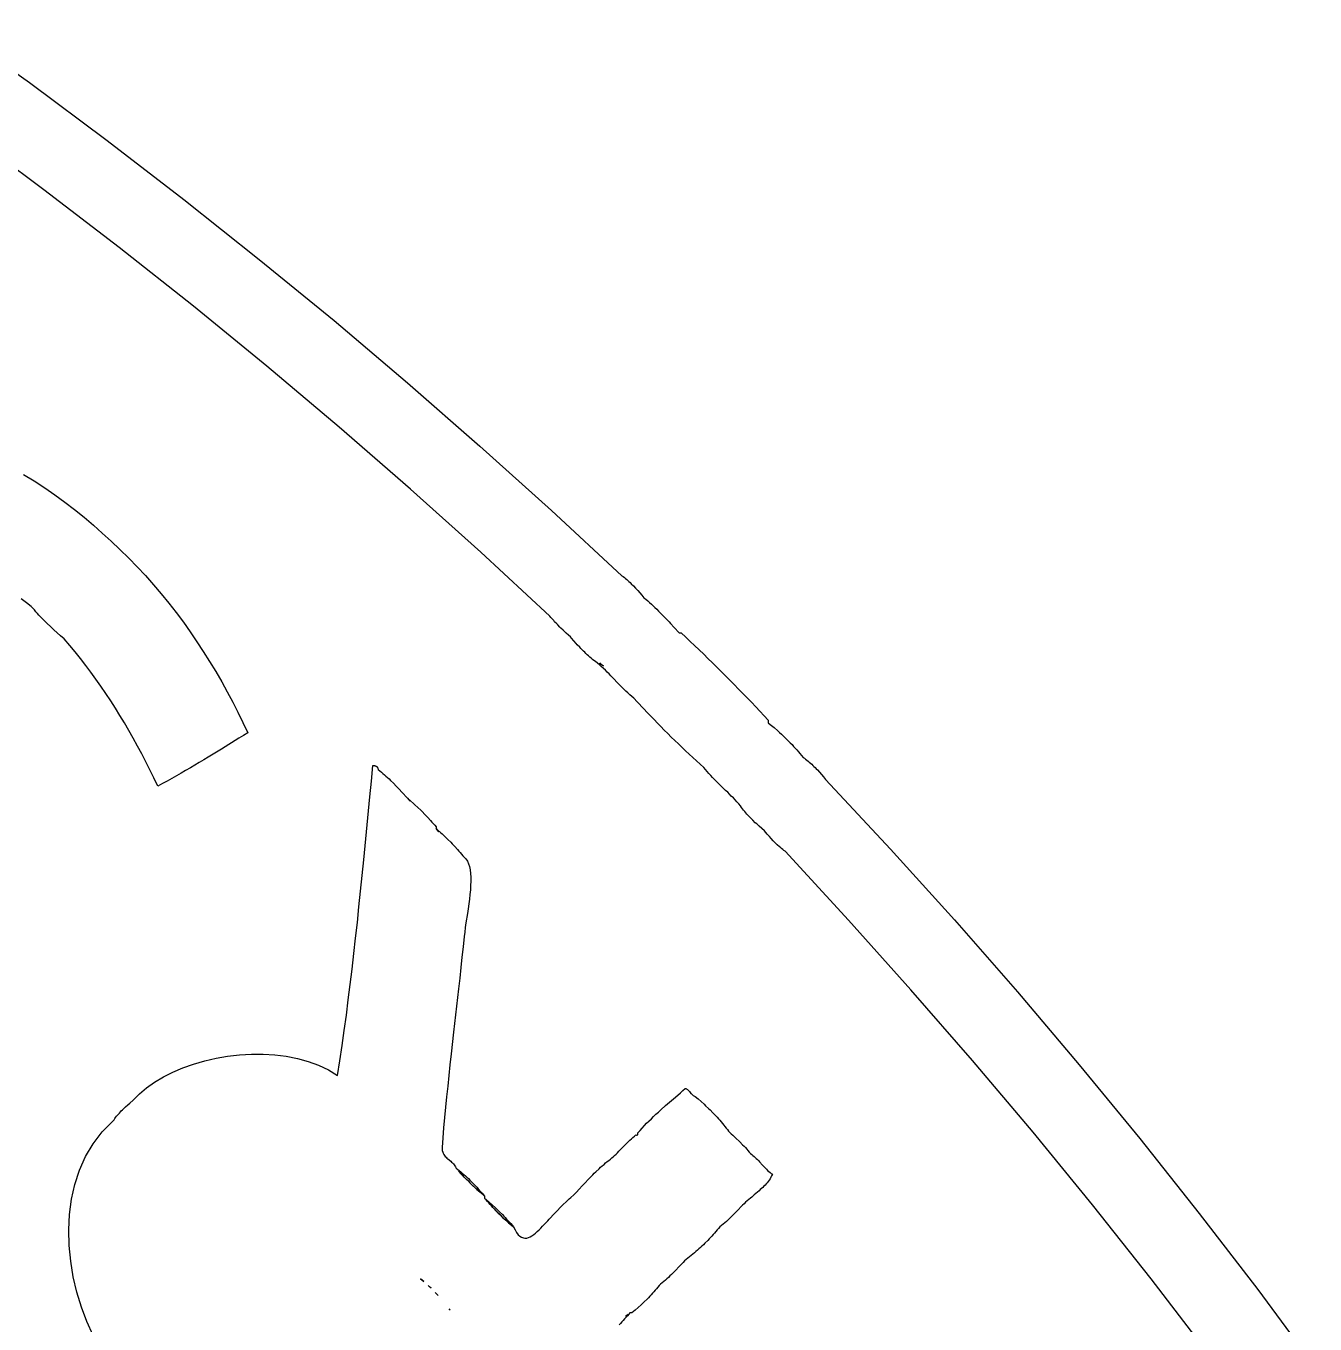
# Model space of a CAD drawing. Header units: metres. Extents: x -185 to 1201, y -340 to 309.
# Drawn here: x 897.29 to 902.98, y 82.57 to 88.3 of the extents above; entities that cross this region are included whole.
import ezdxf

# ---------------------------------------------------------------- set-up
doc = ezdxf.new("R2010")
doc.units = ezdxf.units.M

msp = doc.modelspace()

# ---------------------------------------------------------------- linework, layer by layer
for p, q in [((896.953, 88.2977), (897.302, 88.0474)), ((897.302, 88.0474), (897.645, 87.792)), ((897.366, 87.5746), (897.028, 87.8245)), ((897.645, 87.792), (897.984, 87.5317)), ((897.699, 87.3198), (897.366, 87.5746)), ((897.984, 87.5317), (898.317, 87.2665)), ((898.027, 87.0601), (897.699, 87.3198)), ((898.317, 87.2665), (898.647, 86.9966)), ((898.351, 86.7957), (898.027, 87.0601)), ((898.647, 86.9966), (898.971, 86.7219)), ((898.67, 86.5265), (898.351, 86.7957)), ((898.971, 86.7219), (899.291, 86.4426)), ((898.985, 86.2527), (898.67, 86.5265)), ((899.291, 86.4426), (899.607, 86.1587)), ((897.276, 86.3176), (897.323, 86.289)), ((897.323, 86.289), (897.37, 86.259)), ((897.37, 86.259), (897.415, 86.2278)), ((897.415, 86.2278), (897.459, 86.1954)), ((899.295, 85.9742), (898.985, 86.2527)), ((897.459, 86.1954), (897.502, 86.1621)), ((897.502, 86.1621), (897.544, 86.1281)), ((899.607, 86.1587), (899.918, 85.8703)), ((897.544, 86.1281), (897.585, 86.0934)), ((897.585, 86.0934), (897.624, 86.0584)), ((897.624, 86.0584), (897.663, 86.0231)), ((897.663, 86.0231), (897.702, 85.9861)), ((897.702, 85.9861), (897.741, 85.9483)), ((897.741, 85.9483), (897.778, 85.9098)), ((899.6, 85.6912), (899.295, 85.9742)), ((897.778, 85.9098), (897.814, 85.8705)), ((897.814, 85.8705), (897.85, 85.8306)), ((899.918, 85.8703), (899.923, 85.8663)), ((899.923, 85.8663), (899.929, 85.8621)), ((899.929, 85.8621), (899.934, 85.8579)), ((897.85, 85.8306), (897.884, 85.79)), ((899.934, 85.8579), (899.939, 85.8535)), ((899.939, 85.8535), (899.944, 85.849)), ((899.944, 85.849), (899.949, 85.8444)), ((899.949, 85.8444), (899.954, 85.8397)), ((899.954, 85.8397), (899.959, 85.8349)), ((899.959, 85.8349), (899.969, 85.8251)), ((899.969, 85.8251), (899.978, 85.8151)), ((899.978, 85.8151), (899.988, 85.8048)), ((899.988, 85.8048), (899.997, 85.7944)), ((897.289, 85.7506), (897.266, 85.7678)), ((897.31, 85.7348), (897.289, 85.7506)), ((897.884, 85.79), (897.918, 85.7488)), ((897.918, 85.7488), (897.95, 85.7071)), ((899.997, 85.7944), (900.006, 85.7838)), ((900.006, 85.7838), (900.015, 85.7732)), ((900.015, 85.7732), (900.023, 85.7662)), ((900.023, 85.7662), (900.032, 85.759)), ((900.032, 85.759), (900.04, 85.7518)), ((900.04, 85.7518), (900.048, 85.7444)), ((897.317, 85.727), (897.31, 85.7348)), ((897.324, 85.7192), (897.317, 85.727)), ((897.331, 85.7115), (897.324, 85.7192)), ((897.338, 85.7039), (897.331, 85.7115)), ((897.344, 85.6964), (897.338, 85.7039)), ((897.359, 85.6816), (897.344, 85.6964)), ((897.95, 85.7071), (897.982, 85.6648)), ((899.604, 85.6863), (899.6, 85.6912)), ((900.048, 85.7444), (900.056, 85.737)), ((900.056, 85.737), (900.064, 85.7295)), ((900.064, 85.7295), (900.072, 85.7219)), ((900.072, 85.7219), (900.08, 85.7142)), ((900.08, 85.7142), (900.087, 85.7065)), ((900.087, 85.7065), (900.103, 85.6908)), ((900.103, 85.6908), (900.111, 85.6829)), ((897.366, 85.6743), (897.359, 85.6816)), ((897.38, 85.6599), (897.366, 85.6743)), ((897.395, 85.6457), (897.38, 85.6599)), ((897.41, 85.6318), (897.395, 85.6457)), ((897.425, 85.618), (897.41, 85.6318)), ((897.982, 85.6648), (898.012, 85.622)), ((899.608, 85.6815), (899.604, 85.6863)), ((899.617, 85.6718), (899.608, 85.6815)), ((899.621, 85.667), (899.617, 85.6718)), ((899.63, 85.6575), (899.621, 85.667)), ((899.635, 85.6527), (899.63, 85.6575)), ((899.644, 85.6434), (899.635, 85.6527)), ((899.648, 85.6388), (899.644, 85.6434)), ((899.658, 85.6297), (899.648, 85.6388)), ((900.111, 85.6829), (900.126, 85.6668)), ((900.126, 85.6668), (900.133, 85.6587)), ((900.133, 85.6587), (900.148, 85.6423)), ((900.148, 85.6423), (900.171, 85.6174)), ((897.44, 85.6045), (897.425, 85.618)), ((897.455, 85.5911), (897.44, 85.6045)), ((897.48, 85.5626), (897.455, 85.5911)), ((898.012, 85.622), (898.042, 85.5789)), ((898.042, 85.5789), (898.07, 85.5352)), ((899.663, 85.6253), (899.658, 85.6297)), ((899.672, 85.6166), (899.663, 85.6253)), ((899.682, 85.6082), (899.672, 85.6166)), ((899.691, 85.6001), (899.682, 85.6082)), ((899.696, 85.5944), (899.691, 85.6001)), ((899.706, 85.5829), (899.696, 85.5944)), ((899.716, 85.5714), (899.706, 85.5829)), ((900.171, 85.6174), (900.18, 85.6174)), ((900.18, 85.6174), (900.2, 85.5989)), ((900.2, 85.5989), (900.22, 85.5802)), ((900.22, 85.5802), (900.239, 85.5615)), ((897.504, 85.5337), (897.48, 85.5626)), ((897.528, 85.5043), (897.504, 85.5337)), ((898.07, 85.5352), (898.098, 85.4913)), ((899.721, 85.5657), (899.716, 85.5714)), ((899.732, 85.5544), (899.721, 85.5657)), ((899.737, 85.5488), (899.732, 85.5544)), ((899.748, 85.5378), (899.737, 85.5488)), ((899.754, 85.5323), (899.748, 85.5378)), ((899.759, 85.5269), (899.754, 85.5323)), ((899.765, 85.5216), (899.759, 85.5269)), ((899.771, 85.5163), (899.765, 85.5216)), ((900.239, 85.5615), (900.259, 85.5427)), ((900.259, 85.5427), (900.279, 85.5238)), ((900.279, 85.5238), (900.298, 85.5048)), ((897.551, 85.4744), (897.528, 85.5043)), ((897.574, 85.4441), (897.551, 85.4744)), ((898.098, 85.4913), (898.125, 85.447)), ((899.776, 85.5111), (899.771, 85.5163)), ((899.782, 85.506), (899.776, 85.5111)), ((899.788, 85.5009), (899.782, 85.506)), ((899.794, 85.4959), (899.788, 85.5009)), ((899.801, 85.491), (899.794, 85.4959)), ((899.81, 85.4839), (899.801, 85.491)), ((899.819, 85.4765), (899.81, 85.4839)), ((899.827, 85.4689), (899.819, 85.4765)), ((899.827, 85.4787), (899.82, 85.4854)), ((899.82, 85.4854), (899.836, 85.4704)), ((899.836, 85.4704), (899.827, 85.4787)), ((899.836, 85.4611), (899.827, 85.4689)), ((899.845, 85.4531), (899.836, 85.4611)), ((900.298, 85.5048), (900.318, 85.4858)), ((900.318, 85.4858), (900.356, 85.4474)), ((897.596, 85.4133), (897.574, 85.4441)), ((897.618, 85.3822), (897.596, 85.4133)), ((898.125, 85.447), (898.151, 85.4024)), ((898.151, 85.4024), (898.176, 85.3575)), ((899.853, 85.445), (899.845, 85.4531)), ((899.861, 85.4368), (899.853, 85.445)), ((899.869, 85.4284), (899.861, 85.4368)), ((899.878, 85.42), (899.869, 85.4284)), ((899.902, 85.3945), (899.878, 85.42)), ((900.356, 85.4474), (900.376, 85.4281)), ((900.376, 85.4281), (900.395, 85.4088)), ((900.395, 85.4088), (900.414, 85.3894)), ((897.64, 85.3506), (897.618, 85.3822)), ((897.661, 85.3185), (897.64, 85.3506)), ((898.176, 85.3575), (898.2, 85.3125)), ((899.918, 85.3776), (899.902, 85.3945)), ((899.927, 85.3692), (899.918, 85.3776)), ((899.935, 85.3609), (899.927, 85.3692)), ((899.944, 85.3527), (899.935, 85.3609)), ((899.953, 85.3447), (899.944, 85.3527)), ((900.414, 85.3894), (900.433, 85.3699)), ((900.433, 85.3699), (900.452, 85.3504)), ((900.452, 85.3504), (900.471, 85.3308)), ((897.682, 85.2861), (897.661, 85.3185)), ((898.2, 85.3125), (898.223, 85.2672)), ((899.962, 85.3369), (899.953, 85.3447)), ((899.971, 85.3292), (899.962, 85.3369)), ((899.985, 85.3134), (899.971, 85.3292)), ((900.015, 85.282), (899.985, 85.3134)), ((900.471, 85.3308), (900.49, 85.3112)), ((900.49, 85.3112), (900.509, 85.2915)), ((900.509, 85.2915), (900.527, 85.2717)), ((897.702, 85.2533), (897.682, 85.2861)), ((897.722, 85.2201), (897.702, 85.2533)), ((898.223, 85.2672), (898.245, 85.2219)), ((900.03, 85.2663), (900.015, 85.282)), ((900.045, 85.2507), (900.03, 85.2663)), ((900.06, 85.2351), (900.045, 85.2507)), ((900.075, 85.2195), (900.06, 85.2351)), ((900.527, 85.2717), (900.546, 85.252)), ((900.546, 85.252), (900.564, 85.2321)), ((900.564, 85.2321), (900.564, 85.2208)), ((897.741, 85.1865), (897.722, 85.2201)), ((897.76, 85.1525), (897.741, 85.1865)), ((898.245, 85.2219), (898.266, 85.1764)), ((898.266, 85.1764), (898.247, 85.1646)), ((900.09, 85.2041), (900.075, 85.2195)), ((900.105, 85.1887), (900.09, 85.2041)), ((900.121, 85.1733), (900.105, 85.1887)), ((900.136, 85.158), (900.121, 85.1733)), ((900.564, 85.2208), (900.573, 85.2137)), ((900.573, 85.2137), (900.59, 85.1993)), ((900.59, 85.1993), (900.606, 85.1848)), ((900.606, 85.1848), (900.614, 85.1774)), ((900.614, 85.1774), (900.622, 85.17)), ((897.779, 85.1182), (897.76, 85.1525)), ((897.798, 85.0836), (897.779, 85.1182)), ((898.227, 85.1526), (898.15, 85.1046)), ((898.247, 85.1646), (898.227, 85.1526)), ((900.152, 85.1428), (900.136, 85.158)), ((900.168, 85.1276), (900.152, 85.1428)), ((900.183, 85.1125), (900.168, 85.1276)), ((900.622, 85.17), (900.63, 85.1626)), ((900.63, 85.1626), (900.638, 85.1551)), ((900.638, 85.1551), (900.646, 85.1475)), ((900.646, 85.1475), (900.653, 85.1399)), ((900.653, 85.1399), (900.661, 85.1322)), ((900.661, 85.1322), (900.669, 85.1245)), ((900.669, 85.1245), (900.676, 85.1166)), ((900.676, 85.1166), (900.683, 85.1087)), ((897.816, 85.0486), (897.798, 85.0836)), ((898.091, 85.0687), (898.072, 85.0568)), ((898.15, 85.1046), (898.091, 85.0687)), ((900.199, 85.0975), (900.183, 85.1125)), ((900.215, 85.0826), (900.199, 85.0975)), ((900.231, 85.0677), (900.215, 85.0826)), ((900.247, 85.0529), (900.231, 85.0677)), ((900.683, 85.1087), (900.69, 85.1008)), ((900.69, 85.1008), (900.697, 85.0927)), ((900.697, 85.0927), (900.704, 85.0846)), ((900.704, 85.0846), (900.711, 85.0763)), ((900.711, 85.0763), (900.718, 85.068)), ((900.718, 85.068), (900.724, 85.064)), ((900.724, 85.064), (900.729, 85.0599)), ((900.729, 85.0599), (900.735, 85.0556)), ((897.834, 85.0132), (897.816, 85.0486)), ((897.851, 84.9776), (897.834, 85.0132)), ((897.992, 85.0096), (897.972, 84.998)), ((898.013, 85.0213), (897.992, 85.0096)), ((898.032, 85.033), (898.013, 85.0213)), ((898.052, 85.0449), (898.032, 85.033)), ((898.072, 85.0568), (898.052, 85.0449)), ((898.812, 84.9634), (898.818, 85.0327)), ((898.818, 85.0327), (898.82, 85.0326)), ((898.82, 85.0326), (898.822, 85.0325)), ((898.822, 85.0325), (898.824, 85.0323)), ((898.824, 85.0323), (898.826, 85.032)), ((898.826, 85.032), (898.827, 85.0315)), ((898.827, 85.0315), (898.829, 85.0311)), ((898.829, 85.0311), (898.83, 85.0305)), ((898.83, 85.0305), (898.832, 85.0298)), ((898.832, 85.0298), (898.833, 85.029)), ((898.833, 85.029), (898.835, 85.0281)), ((898.835, 85.0281), (898.836, 85.0272)), ((898.836, 85.0272), (898.837, 85.0262)), ((898.837, 85.0262), (898.838, 85.025)), ((898.838, 85.025), (898.839, 85.0238)), ((898.839, 85.0238), (898.84, 85.0225)), ((898.84, 85.0225), (898.841, 85.0211)), ((898.841, 85.0211), (898.841, 85.0196)), ((898.841, 85.0196), (898.841, 85.018)), ((898.841, 85.018), (898.842, 85.0164)), ((898.842, 85.0164), (898.842, 85.0146)), ((898.842, 85.0146), (898.849, 85.0089)), ((898.849, 85.0089), (898.856, 85.0031)), ((898.856, 85.0031), (898.863, 84.9972)), ((900.264, 85.0383), (900.247, 85.0529)), ((900.28, 85.0236), (900.264, 85.0383)), ((900.287, 85.0145), (900.28, 85.0236)), ((900.295, 85.0055), (900.287, 85.0145)), ((900.302, 84.9968), (900.295, 85.0055)), ((900.735, 85.0556), (900.74, 85.0512)), ((900.74, 85.0512), (900.745, 85.0467)), ((900.745, 85.0467), (900.751, 85.0421)), ((900.751, 85.0421), (900.756, 85.0374)), ((900.756, 85.0374), (900.761, 85.0327)), ((900.761, 85.0327), (900.766, 85.0278)), ((900.766, 85.0278), (900.771, 85.0229)), ((900.771, 85.0229), (900.776, 85.0179)), ((900.776, 85.0179), (900.781, 85.0128)), ((900.781, 85.0128), (900.79, 85.0026)), ((900.79, 85.0026), (900.799, 84.9921)), ((897.869, 84.9416), (897.851, 84.9776)), ((897.89, 84.9526), (897.869, 84.9416)), ((897.911, 84.9638), (897.89, 84.9526)), ((897.931, 84.9751), (897.911, 84.9638)), ((897.952, 84.9865), (897.931, 84.9751)), ((897.972, 84.998), (897.952, 84.9865)), ((898.805, 84.894), (898.812, 84.9634)), ((898.863, 84.9972), (898.87, 84.9913)), ((898.87, 84.9913), (898.876, 84.9852)), ((898.876, 84.9852), (898.883, 84.9791)), ((898.883, 84.9791), (898.89, 84.9729)), ((898.89, 84.9729), (898.896, 84.9666)), ((898.896, 84.9666), (898.909, 84.9539)), ((898.909, 84.9539), (898.922, 84.941)), ((900.31, 84.9882), (900.302, 84.9968)), ((900.318, 84.9797), (900.31, 84.9882)), ((900.326, 84.9714), (900.318, 84.9797)), ((900.334, 84.9631), (900.326, 84.9714)), ((900.351, 84.9467), (900.334, 84.9631)), ((900.376, 84.9223), (900.351, 84.9467)), ((900.799, 84.9921), (900.808, 84.9816)), ((900.808, 84.9816), (900.817, 84.971)), ((900.817, 84.971), (901.104, 84.6627)), ((898.778, 84.6161), (898.805, 84.894)), ((898.922, 84.941), (898.934, 84.9279)), ((898.934, 84.9279), (898.947, 84.9148)), ((898.947, 84.9148), (898.971, 84.8882)), ((898.971, 84.8882), (898.977, 84.8812)), ((898.983, 84.8743), (898.971, 84.8882)), ((898.971, 84.8882), (898.984, 84.8768)), ((900.385, 84.9141), (900.376, 84.9223)), ((900.393, 84.9058), (900.385, 84.9141)), ((900.401, 84.8975), (900.393, 84.9058)), ((900.41, 84.889), (900.401, 84.8975)), ((900.418, 84.8804), (900.41, 84.889)), ((898.977, 84.8812), (898.983, 84.8743)), ((898.984, 84.8768), (898.998, 84.8651)), ((898.998, 84.8651), (899.004, 84.8592)), ((899.004, 84.8592), (899.017, 84.8472)), ((899.017, 84.8472), (899.03, 84.8349)), ((899.03, 84.8349), (899.036, 84.8286)), ((900.426, 84.8716), (900.418, 84.8804)), ((900.434, 84.8627), (900.426, 84.8716)), ((900.441, 84.8536), (900.434, 84.8627)), ((900.446, 84.8474), (900.441, 84.8536)), ((900.45, 84.8413), (900.446, 84.8474)), ((900.455, 84.8353), (900.45, 84.8413)), ((900.46, 84.8294), (900.455, 84.8353)), ((900.465, 84.8236), (900.46, 84.8294)), ((899.036, 84.8286), (899.048, 84.8159)), ((899.048, 84.8159), (899.061, 84.8029)), ((899.061, 84.8029), (899.073, 84.7895)), ((899.073, 84.7895), (899.079, 84.7827)), ((899.079, 84.7827), (899.092, 84.7688)), ((900.47, 84.8178), (900.465, 84.8236)), ((900.475, 84.8122), (900.47, 84.8178)), ((900.48, 84.8066), (900.475, 84.8122)), ((900.485, 84.801), (900.48, 84.8066)), ((900.491, 84.7956), (900.485, 84.801)), ((900.496, 84.7902), (900.491, 84.7956)), ((900.507, 84.7796), (900.496, 84.7902)), ((900.513, 84.7744), (900.507, 84.7796)), ((900.524, 84.7642), (900.513, 84.7744)), ((899.092, 84.7688), (899.098, 84.7617)), ((899.098, 84.7617), (899.098, 84.7535)), ((899.098, 84.7535), (899.103, 84.7464)), ((899.109, 84.7394), (899.098, 84.7535)), ((899.098, 84.7535), (899.104, 84.7477)), ((899.103, 84.7464), (899.109, 84.7394)), ((899.104, 84.7477), (899.117, 84.736)), ((899.117, 84.736), (899.124, 84.73)), ((899.124, 84.73), (899.137, 84.718)), ((899.137, 84.718), (899.143, 84.712)), ((900.536, 84.7542), (900.524, 84.7642)), ((900.547, 84.7444), (900.536, 84.7542)), ((900.56, 84.7289), (900.547, 84.7444)), ((900.569, 84.719), (900.56, 84.7289)), ((900.577, 84.7094), (900.569, 84.719)), ((899.143, 84.712), (899.149, 84.7058)), ((899.149, 84.7058), (899.162, 84.6934)), ((899.162, 84.6934), (899.168, 84.687)), ((899.168, 84.687), (899.174, 84.6806)), ((899.174, 84.6806), (899.18, 84.6742)), ((899.18, 84.6742), (899.192, 84.6611)), ((899.192, 84.6611), (899.198, 84.6544)), ((900.586, 84.7001), (900.577, 84.7094)), ((900.59, 84.6955), (900.586, 84.7001)), ((900.599, 84.6866), (900.59, 84.6955)), ((900.604, 84.6823), (900.599, 84.6866)), ((900.613, 84.6737), (900.604, 84.6823)), ((900.618, 84.6696), (900.613, 84.6737)), ((900.623, 84.6654), (900.618, 84.6696)), ((900.628, 84.6613), (900.623, 84.6654)), ((900.633, 84.6573), (900.628, 84.6613)), ((900.638, 84.6534), (900.633, 84.6573)), ((901.104, 84.6627), (901.387, 84.3501)), ((898.771, 84.5467), (898.778, 84.6161)), ((899.198, 84.6544), (899.204, 84.6477)), ((899.204, 84.6477), (899.21, 84.6409)), ((899.21, 84.6409), (899.215, 84.634)), ((899.215, 84.634), (899.221, 84.627)), ((899.221, 84.627), (899.229, 84.6194)), ((899.229, 84.6194), (899.236, 84.6099)), ((899.236, 84.6099), (899.241, 84.5986)), ((900.918, 84.3496), (900.638, 84.6534)), ((898.764, 84.4774), (898.771, 84.5467)), ((899.241, 84.5986), (899.245, 84.5857)), ((899.245, 84.5857), (899.248, 84.5714)), ((899.248, 84.5714), (899.25, 84.5558)), ((899.25, 84.5558), (899.251, 84.5389)), ((899.25, 84.5023), (899.249, 84.4828)), ((899.251, 84.5211), (899.25, 84.5023)), ((899.251, 84.5389), (899.251, 84.5211)), ((898.757, 84.4081), (898.764, 84.4774)), ((899.245, 84.4421), (899.242, 84.4212)), ((899.247, 84.4627), (899.245, 84.4421)), ((899.249, 84.4828), (899.247, 84.4627)), ((898.75, 84.3391), (898.757, 84.4081)), ((899.236, 84.3788), (899.229, 84.3369)), ((899.239, 84.4), (899.236, 84.3788)), ((899.242, 84.4212), (899.239, 84.4)), ((898.742, 84.2702), (898.75, 84.3391)), ((899.226, 84.3164), (899.224, 84.2964)), ((899.229, 84.3369), (899.226, 84.3164)), ((901.194, 84.0417), (900.918, 84.3496)), ((901.387, 84.3501), (901.664, 84.0329)), ((898.735, 84.2015), (898.742, 84.2702)), ((899.221, 84.2771), (899.217, 84.2321)), ((899.224, 84.2964), (899.221, 84.2771)), ((898.727, 84.133), (898.735, 84.2015)), ((899.217, 84.2321), (899.212, 84.1864)), ((899.212, 84.1864), (899.207, 84.1402)), ((898.719, 84.0648), (898.727, 84.133)), ((899.202, 84.0934), (899.197, 84.0462)), ((899.207, 84.1402), (899.202, 84.0934)), ((898.71, 83.9969), (898.719, 84.0648)), ((899.197, 84.0462), (899.175, 83.8548)), ((901.466, 83.7295), (901.194, 84.0417)), ((901.664, 84.0329), (901.937, 83.7112)), ((898.702, 83.9293), (898.71, 83.9969)), ((898.692, 83.8621), (898.702, 83.9293)), ((898.683, 83.7953), (898.692, 83.8621)), ((899.175, 83.8548), (899.164, 83.7587)), ((898.126, 83.7394), (898.177, 83.7484)), ((898.177, 83.7484), (898.229, 83.7546)), ((898.229, 83.7546), (898.282, 83.7578)), ((898.282, 83.7578), (898.334, 83.7581)), ((898.334, 83.7581), (898.385, 83.7551)), ((898.385, 83.7551), (898.436, 83.7488)), ((898.436, 83.7488), (898.486, 83.739)), ((898.673, 83.7289), (898.683, 83.7953)), ((899.164, 83.7587), (899.159, 83.7109)), ((897.936, 83.678), (897.98, 83.6969)), ((897.98, 83.6969), (898.027, 83.7135)), ((898.027, 83.7135), (898.076, 83.7277)), ((898.076, 83.7277), (898.126, 83.7394)), ((898.486, 83.739), (898.533, 83.7257)), ((898.533, 83.7257), (898.579, 83.7087)), ((898.579, 83.7087), (898.622, 83.6878)), ((898.622, 83.6878), (898.663, 83.663)), ((898.663, 83.663), (898.673, 83.7289)), ((899.159, 83.7109), (899.154, 83.6634)), ((901.733, 83.4129), (901.466, 83.7295)), ((901.937, 83.7112), (902.204, 83.3849)), ((897.819, 83.6089), (897.855, 83.6339)), ((897.855, 83.6339), (897.894, 83.6569)), ((897.894, 83.6569), (897.936, 83.678)), ((899.154, 83.6634), (899.149, 83.6162)), ((897.76, 83.5538), (897.788, 83.5822)), ((897.788, 83.5822), (897.819, 83.6089)), ((899.144, 83.5695), (899.139, 83.5232)), ((899.149, 83.6162), (899.144, 83.5695)), ((900.111, 83.5304), (900.154, 83.5682)), ((900.154, 83.5682), (900.176, 83.5872)), ((900.176, 83.5872), (900.187, 83.5968)), ((900.187, 83.5968), (900.197, 83.6065)), ((900.197, 83.6065), (900.2, 83.6055)), ((900.2, 83.6055), (900.203, 83.6042)), ((900.203, 83.6042), (900.205, 83.6028)), ((900.205, 83.6028), (900.208, 83.6011)), ((900.208, 83.6011), (900.21, 83.5993)), ((900.21, 83.5993), (900.212, 83.5974)), ((900.212, 83.5974), (900.214, 83.5953)), ((900.214, 83.5953), (900.216, 83.5932)), ((900.216, 83.5932), (900.223, 83.5844)), ((900.223, 83.5844), (900.225, 83.5823)), ((900.225, 83.5823), (900.227, 83.5803)), ((900.227, 83.5803), (900.229, 83.5784)), ((900.229, 83.5784), (900.231, 83.5766)), ((900.231, 83.5766), (900.233, 83.5749)), ((900.233, 83.5749), (900.236, 83.5734)), ((900.236, 83.5734), (900.239, 83.5722)), ((900.239, 83.5722), (900.242, 83.5711)), ((900.242, 83.5711), (900.255, 83.5597)), ((897.708, 83.5071), (897.713, 83.5117)), ((897.713, 83.5117), (897.717, 83.5162)), ((897.717, 83.5162), (897.722, 83.5206)), ((897.722, 83.5206), (897.727, 83.5249)), ((897.727, 83.5249), (897.736, 83.5335)), ((897.736, 83.5335), (897.746, 83.5418)), ((897.746, 83.5418), (897.76, 83.5538)), ((899.139, 83.5232), (899.135, 83.4776)), ((900.079, 83.5018), (900.09, 83.5114)), ((900.09, 83.5114), (900.111, 83.5304)), ((900.255, 83.5597), (900.268, 83.5481)), ((900.268, 83.5481), (900.281, 83.5362)), ((900.281, 83.5362), (900.287, 83.5302)), ((900.287, 83.5302), (900.3, 83.5178)), ((900.3, 83.5178), (900.307, 83.5116)), ((900.307, 83.5116), (900.32, 83.4988)), ((897.624, 83.4149), (897.672, 83.4628)), ((897.672, 83.4628), (897.676, 83.468)), ((897.676, 83.468), (897.68, 83.4732)), ((897.68, 83.4732), (897.683, 83.4783)), ((897.683, 83.4783), (897.687, 83.4833)), ((897.687, 83.4833), (897.691, 83.4882)), ((897.691, 83.4882), (897.695, 83.4931)), ((897.695, 83.4931), (897.7, 83.4978)), ((897.7, 83.4978), (897.704, 83.5025)), ((897.704, 83.5025), (897.708, 83.5071)), ((899.135, 83.4776), (899.131, 83.4327)), ((900.027, 83.4523), (900.037, 83.4625)), ((900.037, 83.4625), (900.048, 83.4725)), ((900.048, 83.4725), (900.058, 83.4823)), ((900.058, 83.4823), (900.068, 83.4921)), ((900.068, 83.4921), (900.079, 83.5018)), ((900.32, 83.4988), (900.326, 83.4924)), ((900.326, 83.4924), (900.332, 83.4858)), ((900.332, 83.4858), (900.338, 83.4792)), ((900.338, 83.4792), (900.344, 83.4724)), ((900.344, 83.4724), (900.35, 83.4656)), ((900.35, 83.4656), (900.356, 83.4587)), ((900.356, 83.4587), (900.362, 83.4518)), ((897.584, 83.3623), (897.624, 83.4149)), ((899.131, 83.4327), (899.127, 83.3886)), ((899.973, 83.3956), (899.98, 83.401)), ((899.98, 83.401), (899.982, 83.4004)), ((899.982, 83.4004), (899.983, 83.4003)), ((899.983, 83.4003), (899.984, 83.4003)), ((899.984, 83.4003), (899.985, 83.4004)), ((899.985, 83.4004), (899.986, 83.4005)), ((899.986, 83.4008), (899.987, 83.4012)), ((899.986, 83.4005), (899.986, 83.4008)), ((899.987, 83.4017), (899.988, 83.4022)), ((899.987, 83.4012), (899.987, 83.4017)), ((899.988, 83.4034), (899.989, 83.4049)), ((899.988, 83.4028), (899.988, 83.4034)), ((899.988, 83.4022), (899.988, 83.4028)), ((899.989, 83.4101), (899.998, 83.4209)), ((899.989, 83.4065), (899.989, 83.4101)), ((899.989, 83.4049), (899.989, 83.4065)), ((899.998, 83.4209), (900.008, 83.4316)), ((900.008, 83.4316), (900.017, 83.442)), ((900.017, 83.442), (900.027, 83.4523)), ((900.362, 83.4518), (900.368, 83.4447)), ((900.368, 83.4447), (900.373, 83.4378)), ((900.373, 83.4378), (900.378, 83.4311)), ((900.378, 83.4311), (900.384, 83.4246)), ((900.384, 83.4246), (900.389, 83.4182)), ((900.389, 83.4182), (900.395, 83.4119)), ((900.395, 83.4119), (900.401, 83.4058)), ((900.401, 83.4058), (900.407, 83.3997)), ((900.407, 83.3997), (900.419, 83.3877)), ((901.996, 83.0918), (901.733, 83.4129)), ((897.55, 83.3057), (897.584, 83.3623)), ((899.127, 83.3886), (899.124, 83.3454)), ((899.124, 83.3454), (899.124, 83.3381)), ((899.911, 83.335), (899.935, 83.36)), ((899.935, 83.36), (899.941, 83.3662)), ((899.941, 83.3662), (899.947, 83.3723)), ((899.947, 83.3723), (899.953, 83.3784)), ((899.953, 83.3784), (899.96, 83.3843)), ((899.96, 83.3843), (899.966, 83.39)), ((899.966, 83.39), (899.973, 83.3956)), ((900.419, 83.3877), (900.438, 83.3698)), ((900.438, 83.3698), (900.451, 83.3577)), ((900.451, 83.3577), (900.457, 83.3515)), ((900.457, 83.3515), (900.463, 83.3451)), ((900.463, 83.3451), (900.469, 83.3387)), ((902.204, 83.3849), (902.467, 83.0539)), ((897.523, 83.2456), (897.55, 83.3057)), ((899.124, 83.3381), (899.125, 83.3316)), ((899.125, 83.3316), (899.127, 83.3256)), ((899.127, 83.3256), (899.129, 83.3201)), ((899.129, 83.3201), (899.132, 83.3152)), ((899.132, 83.3152), (899.135, 83.3106)), ((899.135, 83.3106), (899.138, 83.3063)), ((899.138, 83.3063), (899.142, 83.3024)), ((899.142, 83.3024), (899.145, 83.2986)), ((899.145, 83.2986), (899.15, 83.295)), ((899.15, 83.295), (899.162, 83.2846)), ((899.162, 83.2846), (899.166, 83.281)), ((899.846, 83.2774), (899.853, 83.2836)), ((899.853, 83.2836), (899.86, 83.2886)), ((899.86, 83.2886), (899.867, 83.2938)), ((899.867, 83.2938), (899.874, 83.2993)), ((899.874, 83.2993), (899.88, 83.3049)), ((899.88, 83.3049), (899.886, 83.3107)), ((899.886, 83.3107), (899.893, 83.3166)), ((899.893, 83.3166), (899.899, 83.3226)), ((899.899, 83.3226), (899.905, 83.3288)), ((899.905, 83.3288), (899.911, 83.335)), ((900.469, 83.3387), (900.474, 83.3321)), ((900.474, 83.3321), (900.48, 83.3253)), ((900.48, 83.3253), (900.485, 83.3183)), ((900.485, 83.3183), (900.491, 83.3142)), ((900.491, 83.3142), (900.496, 83.3101)), ((900.496, 83.3101), (900.502, 83.3057)), ((900.502, 83.3057), (900.507, 83.3013)), ((900.507, 83.3013), (900.511, 83.2967)), ((900.511, 83.2967), (900.516, 83.2921)), ((900.516, 83.2921), (900.521, 83.2874)), ((900.521, 83.2874), (900.525, 83.2826)), ((900.525, 83.2826), (900.538, 83.2682)), ((897.503, 83.1825), (897.523, 83.2456)), ((899.166, 83.281), (899.17, 83.2773)), ((899.17, 83.2773), (899.174, 83.2734)), ((899.174, 83.2734), (899.177, 83.2692)), ((899.177, 83.2692), (899.181, 83.2646)), ((899.181, 83.2646), (899.183, 83.2597)), ((899.183, 83.2597), (899.186, 83.2543)), ((899.186, 83.2543), (899.193, 83.2489)), ((899.193, 83.2489), (899.2, 83.2434)), ((899.209, 83.228), (899.197, 83.2411)), ((899.197, 83.2411), (899.203, 83.2345)), ((899.2, 83.2434), (899.207, 83.2378)), ((899.203, 83.2345), (899.209, 83.228)), ((899.207, 83.2378), (899.213, 83.2321)), ((899.216, 83.2216), (899.209, 83.228)), ((899.209, 83.228), (899.221, 83.2151)), ((899.213, 83.2321), (899.22, 83.2262)), ((899.22, 83.2262), (899.227, 83.2203)), ((899.776, 83.211), (899.789, 83.2247)), ((899.789, 83.2247), (899.796, 83.2315)), ((899.796, 83.2315), (899.803, 83.2383)), ((899.803, 83.2383), (899.817, 83.2516)), ((899.817, 83.2516), (899.824, 83.2581)), ((899.824, 83.2581), (899.831, 83.2646)), ((899.831, 83.2646), (899.839, 83.2711)), ((899.839, 83.2711), (899.846, 83.2774)), ((900.538, 83.2682), (900.547, 83.2586)), ((900.547, 83.2586), (900.552, 83.2538)), ((900.552, 83.2538), (900.557, 83.2492)), ((900.557, 83.2492), (900.561, 83.2446)), ((900.561, 83.2446), (900.566, 83.24)), ((900.566, 83.24), (900.572, 83.2356)), ((900.572, 83.2356), (900.577, 83.2313)), ((900.577, 83.2313), (900.583, 83.2272)), ((900.583, 83.2272), (900.579, 83.2204)), ((897.488, 83.1171), (897.503, 83.1825)), ((899.222, 83.2151), (899.216, 83.2216)), ((899.221, 83.2151), (899.227, 83.2088)), ((899.234, 83.2025), (899.222, 83.2151)), ((899.227, 83.2203), (899.233, 83.2142)), ((899.227, 83.2088), (899.24, 83.1962)), ((899.233, 83.2142), (899.24, 83.2081)), ((899.241, 83.1962), (899.234, 83.2025)), ((899.24, 83.2081), (899.246, 83.2019)), ((899.24, 83.1962), (899.246, 83.1899)), ((899.253, 83.1838), (899.241, 83.1962)), ((899.246, 83.2019), (899.253, 83.1956)), ((899.246, 83.1899), (899.259, 83.1776)), ((899.253, 83.1956), (899.265, 83.1828)), ((899.266, 83.1715), (899.253, 83.1838)), ((899.259, 83.1776), (899.272, 83.1655)), ((899.265, 83.1828), (899.277, 83.1698)), ((899.279, 83.1595), (899.266, 83.1715)), ((899.277, 83.1698), (899.283, 83.1633)), ((899.73, 83.1622), (899.743, 83.1762)), ((899.743, 83.1762), (899.756, 83.1902)), ((899.756, 83.1902), (899.769, 83.2041)), ((899.769, 83.2041), (899.776, 83.211)), ((900.54, 83.1692), (900.534, 83.1643)), ((900.545, 83.1741), (900.54, 83.1692)), ((900.55, 83.1793), (900.545, 83.1741)), ((900.555, 83.1845), (900.55, 83.1793)), ((900.559, 83.19), (900.555, 83.1845)), ((900.564, 83.1956), (900.559, 83.19)), ((900.568, 83.2014), (900.564, 83.1956)), ((900.572, 83.2075), (900.568, 83.2014)), ((900.576, 83.2141), (900.572, 83.2075)), ((900.579, 83.2204), (900.576, 83.2141)), ((897.479, 83.0499), (897.488, 83.1171)), ((899.272, 83.1655), (899.278, 83.1595)), ((899.278, 83.1595), (899.292, 83.1476)), ((899.292, 83.1476), (899.279, 83.1595)), ((899.283, 83.1633), (899.295, 83.1501)), ((899.312, 83.1301), (899.292, 83.1476)), ((899.292, 83.1476), (899.305, 83.1359)), ((899.295, 83.1501), (899.301, 83.1434)), ((899.301, 83.1434), (899.312, 83.1301)), ((899.305, 83.1359), (899.312, 83.1301)), ((899.312, 83.1301), (899.312, 83.1218)), ((899.312, 83.1218), (899.319, 83.1161)), ((899.324, 83.1078), (899.318, 83.1148)), ((899.318, 83.1148), (899.324, 83.1078)), ((899.319, 83.1161), (899.332, 83.1044)), ((899.672, 83.1061), (899.685, 83.1185)), ((899.685, 83.1185), (899.692, 83.1246)), ((899.692, 83.1246), (899.705, 83.1365)), ((899.705, 83.1365), (899.718, 83.1482)), ((899.718, 83.1482), (899.73, 83.1622)), ((900.471, 83.1099), (900.464, 83.1037)), ((900.478, 83.116), (900.471, 83.1099)), ((900.485, 83.1218), (900.478, 83.116)), ((900.491, 83.1266), (900.485, 83.1218)), ((900.502, 83.1361), (900.491, 83.1266)), ((900.524, 83.1547), (900.502, 83.1361)), ((900.529, 83.1595), (900.524, 83.1547)), ((900.534, 83.1643), (900.529, 83.1595)), ((899.33, 83.101), (899.324, 83.1078)), ((899.324, 83.1078), (899.33, 83.101)), ((899.336, 83.0942), (899.33, 83.101)), ((899.33, 83.101), (899.336, 83.0942)), ((899.332, 83.1044), (899.345, 83.0925)), ((899.342, 83.0875), (899.336, 83.0942)), ((899.336, 83.0942), (899.342, 83.0875)), ((899.348, 83.0809), (899.342, 83.0875)), ((899.342, 83.0875), (899.354, 83.0743)), ((899.345, 83.0925), (899.359, 83.0803)), ((899.361, 83.0679), (899.348, 83.0809)), ((899.354, 83.0743), (899.36, 83.0679)), ((899.359, 83.0803), (899.371, 83.068)), ((899.36, 83.0679), (899.372, 83.0552)), ((899.367, 83.0615), (899.361, 83.0679)), ((899.38, 83.049), (899.367, 83.0615)), ((899.371, 83.068), (899.378, 83.0617)), ((899.372, 83.0552), (899.379, 83.049)), ((899.378, 83.0617), (899.391, 83.049)), ((899.615, 83.0483), (899.621, 83.0548)), ((899.621, 83.0548), (899.634, 83.0679)), ((899.634, 83.0679), (899.646, 83.0808)), ((899.646, 83.0808), (899.659, 83.0936)), ((899.659, 83.0936), (899.672, 83.1061)), ((900.431, 83.0709), (900.412, 83.0508)), ((900.444, 83.0843), (900.431, 83.0709)), ((900.45, 83.0909), (900.444, 83.0843)), ((900.457, 83.0973), (900.45, 83.0909)), ((900.464, 83.1037), (900.457, 83.0973)), ((902.254, 82.7663), (901.996, 83.0918)), ((902.467, 83.0539), (902.725, 82.7182)), ((897.476, 82.9815), (897.479, 83.0499)), ((899.379, 83.049), (899.391, 83.0367)), ((899.393, 83.0367), (899.38, 83.049)), ((899.391, 83.049), (899.397, 83.0425)), ((899.391, 83.0367), (899.405, 83.0247)), ((899.406, 83.0247), (899.393, 83.0367)), ((899.397, 83.0425), (899.403, 83.036)), ((899.403, 83.036), (899.409, 83.0294)), ((899.405, 83.0247), (899.411, 83.0187)), ((899.419, 83.0128), (899.406, 83.0247)), ((899.409, 83.0294), (899.415, 83.0228)), ((899.411, 83.0187), (899.418, 83.0128)), ((899.415, 83.0228), (899.421, 83.0161)), ((899.418, 83.0128), (899.425, 83.007)), ((899.439, 82.9954), (899.419, 83.0128)), ((899.421, 83.0161), (899.427, 83.0092)), ((899.425, 83.007), (899.432, 83.0012)), ((899.427, 83.0092), (899.433, 83.0024)), ((899.432, 83.0012), (899.439, 82.9954)), ((899.433, 83.0024), (899.439, 82.9954)), ((899.439, 82.9954), (899.446, 82.9813)), ((899.56, 82.99), (899.568, 82.9981)), ((899.568, 82.9981), (899.583, 83.0141)), ((899.583, 83.0141), (899.591, 83.0217)), ((899.591, 83.0217), (899.597, 83.0284)), ((899.597, 83.0284), (899.603, 83.035)), ((899.603, 83.035), (899.615, 83.0483)), ((900.35, 82.9955), (900.344, 82.9883)), ((900.357, 83.0008), (900.35, 82.9955)), ((900.365, 83.0065), (900.357, 83.0008)), ((900.372, 83.0124), (900.365, 83.0065)), ((900.379, 83.0184), (900.372, 83.0124)), ((900.385, 83.0247), (900.379, 83.0184)), ((900.392, 83.0311), (900.385, 83.0247)), ((900.399, 83.0375), (900.392, 83.0311)), ((900.412, 83.0508), (900.399, 83.0375)), ((897.478, 82.9124), (897.476, 82.9815)), ((899.446, 82.9813), (899.453, 82.9697)), ((899.453, 82.9697), (899.46, 82.9606)), ((899.46, 82.9606), (899.468, 82.9538)), ((899.468, 82.9538), (899.475, 82.949)), ((899.475, 82.949), (899.483, 82.9462)), ((899.483, 82.9462), (899.49, 82.9452)), ((899.49, 82.9452), (899.498, 82.9458)), ((899.498, 82.9458), (899.505, 82.9479)), ((899.505, 82.9479), (899.513, 82.9513)), ((899.513, 82.9513), (899.521, 82.9558)), ((899.521, 82.9558), (899.529, 82.9613)), ((899.529, 82.9613), (899.536, 82.9677)), ((899.536, 82.9677), (899.544, 82.9747)), ((899.544, 82.9747), (899.552, 82.9822)), ((899.552, 82.9822), (899.56, 82.99)), ((900.303, 82.9415), (900.297, 82.9351)), ((900.309, 82.9479), (900.303, 82.9415)), ((900.315, 82.9544), (900.309, 82.9479)), ((900.321, 82.961), (900.315, 82.9544)), ((900.327, 82.9677), (900.321, 82.961)), ((900.333, 82.9745), (900.327, 82.9677)), ((900.339, 82.9814), (900.333, 82.9745)), ((900.344, 82.9883), (900.339, 82.9814)), ((897.485, 82.8432), (897.478, 82.9124)), ((900.238, 82.8806), (900.224, 82.869)), ((900.244, 82.8864), (900.238, 82.8806)), ((900.251, 82.8923), (900.244, 82.8864)), ((900.258, 82.8982), (900.251, 82.8923)), ((900.265, 82.9042), (900.258, 82.8982)), ((900.271, 82.9103), (900.265, 82.9042)), ((900.278, 82.9164), (900.271, 82.9103)), ((900.284, 82.9225), (900.278, 82.9164)), ((900.297, 82.9351), (900.284, 82.9225)), ((897.496, 82.7745), (897.485, 82.8432)), ((900.175, 82.8248), (900.169, 82.8181)), ((900.182, 82.8314), (900.175, 82.8248)), ((900.189, 82.838), (900.182, 82.8314)), ((900.195, 82.8445), (900.189, 82.838)), ((900.202, 82.8508), (900.195, 82.8445)), ((900.209, 82.8571), (900.202, 82.8508)), ((900.216, 82.8631), (900.209, 82.8571)), ((900.224, 82.869), (900.216, 82.8631)), ((897.512, 82.7068), (897.496, 82.7745)), ((899.036, 82.7604), (899.029, 82.7663)), ((899.029, 82.7663), (899.043, 82.7545)), ((900.124, 82.7718), (900.117, 82.7656)), ((900.13, 82.7782), (900.124, 82.7718)), ((900.137, 82.7847), (900.13, 82.7782)), ((900.143, 82.7913), (900.137, 82.7847)), ((900.156, 82.8046), (900.143, 82.7913)), ((900.169, 82.8181), (900.156, 82.8046)), ((902.507, 82.4361), (902.254, 82.7663)), ((899.043, 82.7545), (899.036, 82.7604)), ((899.069, 82.7302), (899.063, 82.7364)), ((899.063, 82.7364), (899.076, 82.724)), ((899.076, 82.724), (899.069, 82.7302)), ((900.065, 82.7149), (900.059, 82.7082)), ((900.071, 82.7216), (900.065, 82.7149)), ((900.083, 82.7355), (900.071, 82.7216)), ((900.089, 82.7425), (900.083, 82.7355)), ((900.096, 82.748), (900.089, 82.7425)), ((900.103, 82.7536), (900.096, 82.748)), ((900.11, 82.7595), (900.103, 82.7536)), ((900.117, 82.7656), (900.11, 82.7595)), ((902.725, 82.7182), (902.978, 82.3777)), ((897.532, 82.6408), (897.512, 82.7068)), ((899.101, 82.6986), (899.094, 82.7051)), ((899.094, 82.7051), (899.107, 82.6921)), ((899.107, 82.6921), (899.101, 82.6986)), ((900.003, 82.6514), (899.99, 82.6394)), ((900.016, 82.6635), (900.003, 82.6514)), ((900.029, 82.6759), (900.016, 82.6635)), ((900.035, 82.6822), (900.029, 82.6759)), ((900.041, 82.6886), (900.035, 82.6822)), ((900.047, 82.695), (900.041, 82.6886)), ((900.053, 82.7016), (900.047, 82.695)), ((900.059, 82.7082), (900.053, 82.7016)), ((897.556, 82.577), (897.532, 82.6408)), ((899.158, 82.6308), (899.156, 82.6322)), ((899.156, 82.6322), (899.16, 82.6294)), ((899.16, 82.6294), (899.158, 82.6308)), ((899.936, 82.5952), (899.93, 82.5884)), ((899.934, 82.6001), (899.946, 82.6103)), ((899.939, 82.6044), (899.934, 82.6001)), ((899.942, 82.6021), (899.936, 82.5952)), ((899.946, 82.6103), (899.939, 82.6044)), ((899.948, 82.609), (899.942, 82.6021)), ((899.953, 82.6161), (899.948, 82.609)), ((899.962, 82.6161), (899.953, 82.6161)), ((899.976, 82.6277), (899.962, 82.6161)), ((899.99, 82.6394), (899.976, 82.6277)), ((897.583, 82.516), (897.556, 82.577)), ((899.912, 82.5686), (899.906, 82.5621)), ((899.918, 82.5751), (899.912, 82.5686)), ((899.924, 82.5817), (899.918, 82.5751)), ((899.93, 82.5884), (899.924, 82.5817))]:
    msp.add_line(p, q)

doc.saveas('drawing.dxf')
